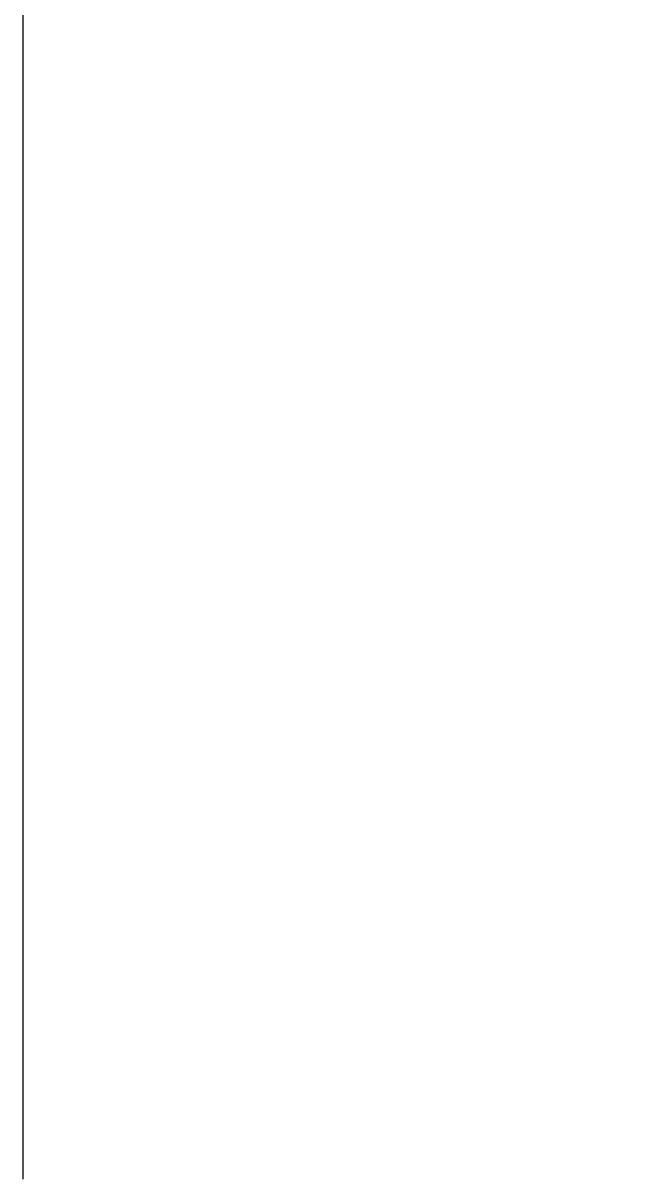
# Model space of a CAD drawing. Header units: millimetres. Extents: x 607619 to 1211550, y 1310734 to 2622648.
# Drawn here: x 607673.2 to 607680.46, y 1311008.38 to 1311022.35 of the extents above; entities that cross this region are included whole.
import ezdxf

# ---------------------------------------------------------------- set-up
doc = ezdxf.new("R2010")
doc.units = ezdxf.units.MM
doc.header["$PDMODE"] = 32
doc.header["$PDSIZE"] = 0.3
doc.layers.add('datos y tabla de areas', color=170, linetype='Continuous')
doc.styles.add('PUNTOS PI', font='arial.ttf', dxfattribs={"height": 2.75})
doc.dimstyles.new('COTAS LINDEROS', dxfattribs={"dimscale": 40, "dimtxt": 2.75, "dimasz": 0.06, "dimexe": 0.005, "dimexo": 0.005, "dimgap": 0.005, "dimtad": 2, "dimzin": 0, "dimdsep": 46, "dimtxsty": 'PUNTOS PI', "dimcen": 0.09, "dimclrd": 1, "dimclre": 1, "dimclrt": 3, "dimadec": 0, "dimazin": 0, "dimtfac": 1, "dimtofl": 0, "dimtmove": 0, "dimatfit": 3, "dimldrblk": 'ARCHTICK', "dimfxl": 1, "dimtolj": 1, "dimtzin": 0, "dimarcsym": 0})

# ---------------------------------------------------------------- blocks, each defined once
blk = doc.blocks.new('_ArchTick')
at = {"color": 0, "linetype": 'ByBlock', "const_width": 0.15}
blk.add_lwpolyline([(-0.5, -0.5), (0.5, 0.5)], dxfattribs=at)
blk = doc.blocks.new('*D81')
at = {"color": 7, "lineweight": -2, "transparency": 16777216}
blk.add_line((607773.245, 1311011.33), (607770.818, 1311018.459), dxfattribs=at)
at = {"layer": 'Defpoints', "color": 0, "transparency": 16777216}
for p in [(607770.818, 1311018.459), (607770.818, 1311018.459), (607773.245, 1311011.33)]:
    blk.add_point(p, dxfattribs=at)
at = {"color": 7, "lineweight": -2, "transparency": 16777216, "xscale": 0.8, "yscale": 0.8, "zscale": 0.8}
for p, rotation in [((607770.818, 1311018.459), 108.8013317098088), ((607773.245, 1311011.33), 288.8013317098088)]:
    blk.add_blockref('_ArchTick', p, dxfattribs=dict(at, rotation=rotation))
at = {"color": 7, "transparency": 16777216, "insert": (607771.263, 1311014.632), "char_height": 2.75, "width": 591.55013, "attachment_point": 5, "rotation": 288.8013, "style": 'PUNTOS PI'}
blk.add_mtext('\\A1;{\\fArial|b1|i0|c0|p34;\\H0.43636x;5.23M}', dxfattribs=at)

msp = doc.modelspace()

# ---------------------------------------------------------------- linework, layer by layer
at = {"layer": 'datos y tabla de areas', "color": 7, "lineweight": 0}
msp.add_line((607673.201, 1311008.389), (607673.201, 1311028.896), dxfattribs=at)

# ---------------------------------------------------------------- dimensions: what is measured, and where the dimension line sits
dim = msp.add_aligned_dim(p1=(607773.245, 1311011.33), p2=(607770.818, 1311018.459), distance=0, text='{\\fArial|b1|i0|c0|p34;\\H0.43636x;5.23M}', dimstyle='COTAS LINDEROS', override={"dimtxt": 2, "dimasz": 0.02, "dimpost": 'm', "dimblk1": 'ArchTick', "dimblk2": 'ArchTick', "dimsah": 1, "dimclrd": 7, "dimclrt": 7})
dim.commit()
dim.dimension.update_dxf_attribs({"geometry": '*D81', "text_midpoint": (607771.263, 1311014.632)})

doc.saveas('drawing.dxf')
